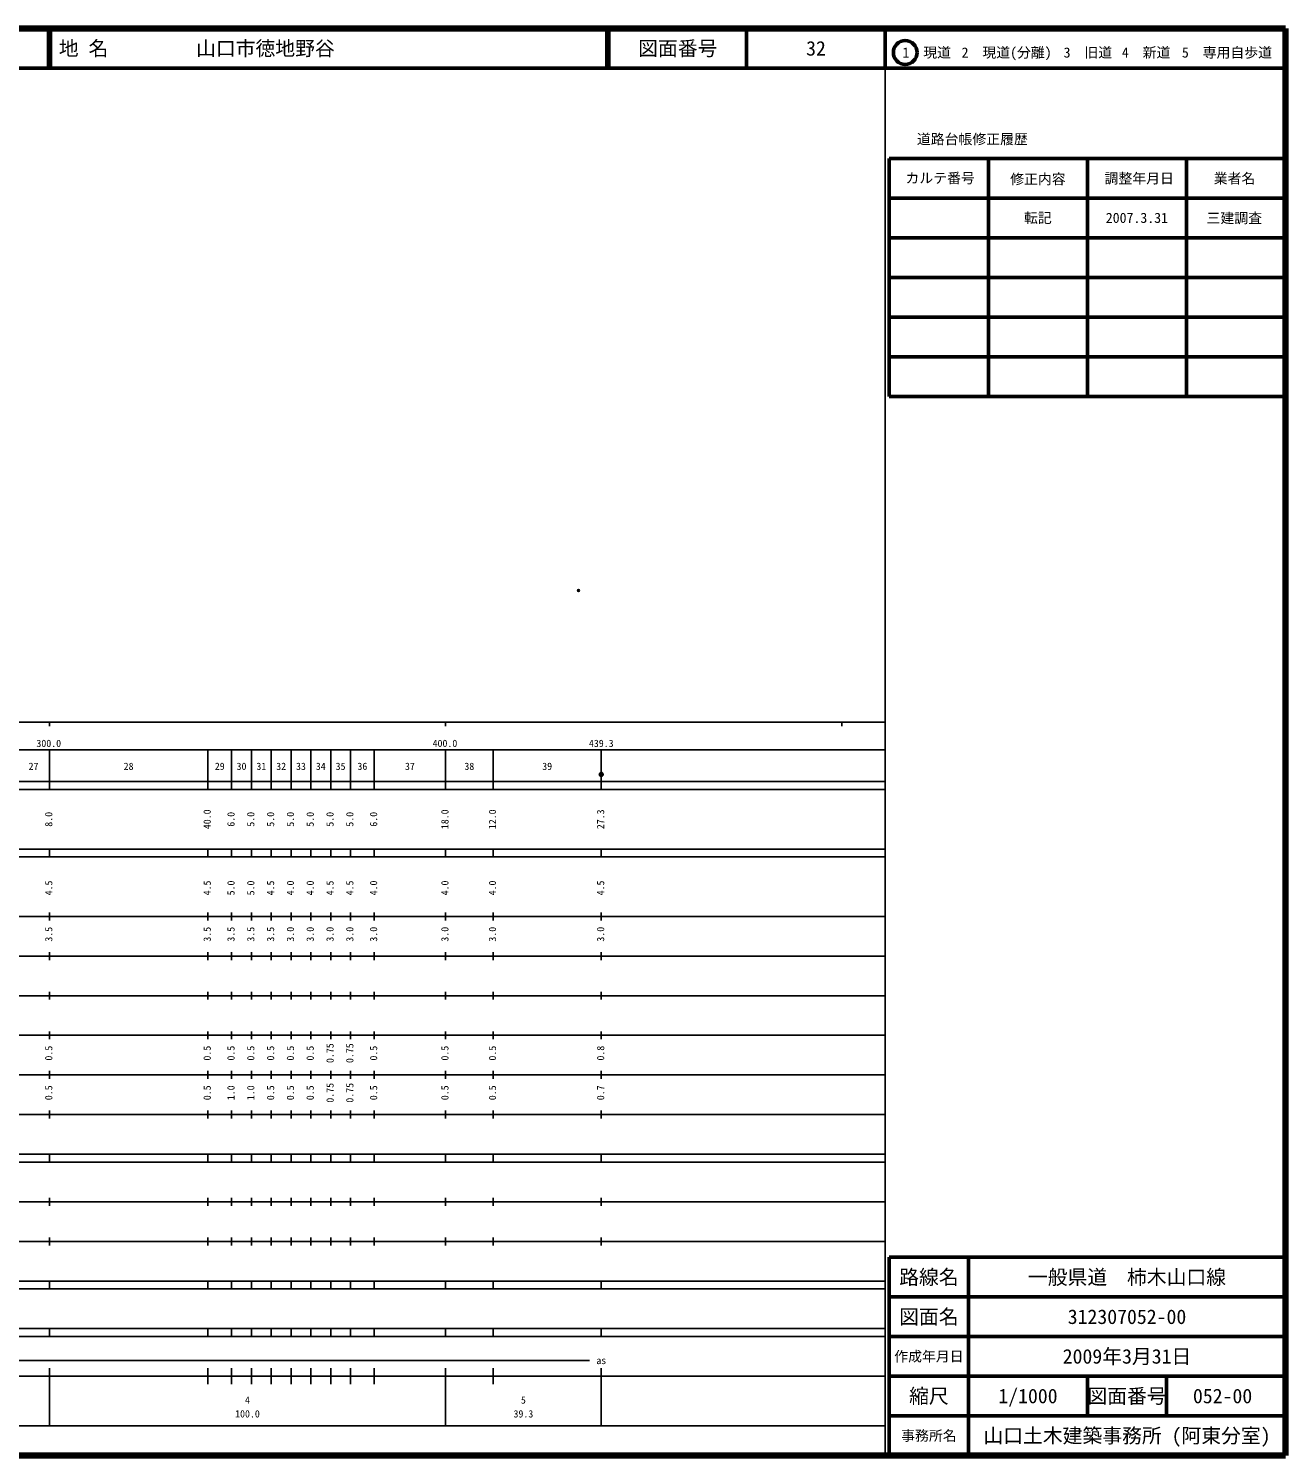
# Model space of a CAD drawing. Units: millimetres on the paper. Extents: x 40 to 680, y 20 to 380.
# Drawn here: x 362.7 to 680, y 20 to 380 of the extents above; entities that cross this region are included whole.
import ezdxf
from ezdxf.enums import TextEntityAlignment as Align

# ---------------------------------------------------------------- set-up
doc = ezdxf.new("R2010")
doc.units = ezdxf.units.MM
doc.header["$PDMODE"] = 32
doc.header["$PDSIZE"] = 0.5
doc.layers.add('M-OTRS', color=6, linetype='Continuous')
doc.layers.add('M-TTL-TXT', color=7, linetype='Continuous')
for name, color, linetype, lineweight in [('M-TTL', 2, 'Continuous', 140), ('M-TTL-BAND', 7, 'Continuous', 25), ('M-TTL-FRAM', 2, 'Continuous', 50), ('M-TTL-LINE', 7, 'Continuous', 50)]:
    doc.layers.add(name, color=color, linetype=linetype, lineweight=lineweight)
doc.styles.add('ＭＳ ゴシック', font='')
doc.styles.get('ＭＳ ゴシック').set_extended_font_data('MS Gothic')

msp = doc.modelspace()

# ---------------------------------------------------------------- hatches: boundary and pattern name
at = {"layer": 'M-TTL-BAND'}
msp.add_hatch(color=256, dxfattribs=at).paths.add_polyline_path([(507.793, 191.806, 1), (506.793, 191.806, 1)])

# ---------------------------------------------------------------- linework, layer by layer
at = {"layer": 'M-OTRS'}
msp.add_point((501.587, 238.224), dxfattribs=at)
at = {"layer": 'M-TTL'}
for p, q in [((680, 380), (40, 380)), ((680, 20), (680, 380)), ((40, 20), (680, 20))]:
    msp.add_line(p, q, dxfattribs=at)
at = {"layer": 'M-TTL-BAND'}
for p, q in [((579, 20), (579, 370)), ((40, 205), (579, 205)), ((368, 205), (368, 204)), ((468, 205), (468, 204)), ((568, 205), (568, 204)), ((68, 198), (579, 198)), ((368, 188), (368, 198)), ((408, 188), (408, 198)), ((414, 188), (414, 198)), ((419, 188), (419, 198)), ((424, 188), (424, 198)), ((429, 188), (429, 198)), ((434, 188), (434, 198)), ((439, 188), (439, 198)), ((444, 188), (444, 198)), ((450, 188), (450, 198)), ((468, 188), (468, 198)), ((480, 188), (480, 198)), ((507.3, 188), (507.3, 198)), ((40, 190), (579, 190)), ((40, 188), (579, 188)), ((40, 173), (579, 173)), ((368, 171), (368, 173)), ((408, 171), (408, 173)), ((414, 171), (414, 173)), ((419, 171), (419, 173)), ((424, 171), (424, 173)), ((429, 171), (429, 173)), ((434, 171), (434, 173)), ((439, 171), (439, 173)), ((444, 171), (444, 173)), ((450, 171), (450, 173)), ((468, 171), (468, 173)), ((480, 171), (480, 173)), ((507.3, 171), (507.3, 173)), ((40, 171), (579, 171)), ((40, 156), (579, 156)), ((368, 155), (368, 157)), ((408, 155), (408, 157)), ((414, 155), (414, 157)), ((419, 155), (419, 157)), ((424, 155), (424, 157)), ((429, 155), (429, 157)), ((434, 155), (434, 157)), ((439, 155), (439, 157)), ((444, 155), (444, 157)), ((450, 155), (450, 157)), ((468, 155), (468, 157)), ((480, 155), (480, 157)), ((507.3, 155), (507.3, 157)), ((46, 146), (579, 146)), ((368, 145), (368, 147)), ((408, 145), (408, 147)), ((414, 145), (414, 147)), ((419, 145), (419, 147)), ((424, 145), (424, 147)), ((429, 145), (429, 147)), ((434, 145), (434, 147)), ((439, 145), (439, 147)), ((444, 145), (444, 147)), ((450, 145), (450, 147)), ((468, 145), (468, 147)), ((480, 145), (480, 147)), ((507.3, 145), (507.3, 147)), ((368, 135), (368, 137)), ((408, 135), (408, 137)), ((414, 135), (414, 137)), ((419, 135), (419, 137)), ((424, 135), (424, 137)), ((429, 135), (429, 137)), ((434, 135), (434, 137)), ((439, 135), (439, 137)), ((444, 135), (444, 137)), ((450, 135), (450, 137)), ((468, 135), (468, 137)), ((480, 135), (480, 137)), ((507.3, 135), (507.3, 137)), ((52, 136), (579, 136)), ((46, 126), (579, 126)), ((368, 125), (368, 127)), ((408, 125), (408, 127)), ((414, 125), (414, 127)), ((419, 125), (419, 127)), ((424, 125), (424, 127)), ((429, 125), (429, 127)), ((434, 125), (434, 127)), ((439, 125), (439, 127)), ((444, 125), (444, 127)), ((450, 125), (450, 127)), ((468, 125), (468, 127)), ((480, 125), (480, 127)), ((507.3, 125), (507.3, 127)), ((52, 116), (579, 116)), ((368, 115), (368, 117)), ((408, 115), (408, 117)), ((414, 115), (414, 117)), ((419, 115), (419, 117)), ((424, 115), (424, 117)), ((429, 115), (429, 117)), ((434, 115), (434, 117)), ((439, 115), (439, 117)), ((444, 115), (444, 117)), ((450, 115), (450, 117)), ((468, 115), (468, 117)), ((480, 115), (480, 117)), ((507.3, 115), (507.3, 117)), ((46, 106), (579, 106)), ((368, 105), (368, 107)), ((408, 105), (408, 107)), ((414, 105), (414, 107)), ((419, 105), (419, 107)), ((424, 105), (424, 107)), ((429, 105), (429, 107)), ((434, 105), (434, 107)), ((439, 105), (439, 107)), ((444, 105), (444, 107)), ((450, 105), (450, 107)), ((468, 105), (468, 107)), ((480, 105), (480, 107)), ((507.3, 105), (507.3, 107)), ((40, 96), (579, 96)), ((40, 94), (579, 94)), ((368, 94), (368, 96)), ((408, 94), (408, 96)), ((414, 94), (414, 96)), ((419, 94), (419, 96)), ((424, 94), (424, 96)), ((429, 94), (429, 96)), ((434, 94), (434, 96)), ((439, 94), (439, 96)), ((444, 94), (444, 96)), ((450, 94), (450, 96)), ((468, 94), (468, 96)), ((480, 94), (480, 96)), ((507.3, 94), (507.3, 96)), ((49, 84), (579, 84)), ((368, 83), (368, 85)), ((408, 83), (408, 85)), ((414, 83), (414, 85)), ((419, 83), (419, 85)), ((424, 83), (424, 85)), ((429, 83), (429, 85)), ((434, 83), (434, 85)), ((439, 83), (439, 85)), ((444, 83), (444, 85)), ((450, 83), (450, 85)), ((468, 83), (468, 85)), ((480, 83), (480, 85)), ((507.3, 83), (507.3, 85)), ((40, 74), (579, 74)), ((368, 73), (368, 75)), ((408, 73), (408, 75)), ((414, 73), (414, 75)), ((419, 73), (419, 75)), ((424, 73), (424, 75)), ((429, 73), (429, 75)), ((434, 73), (434, 75)), ((439, 73), (439, 75)), ((444, 73), (444, 75)), ((450, 73), (450, 75)), ((468, 73), (468, 75)), ((480, 73), (480, 75)), ((507.3, 73), (507.3, 75)), ((40, 64), (579, 64)), ((40, 62), (579, 62)), ((368, 62), (368, 64)), ((408, 62), (408, 64)), ((414, 62), (414, 64)), ((419, 62), (419, 64)), ((424, 62), (424, 64)), ((429, 62), (429, 64)), ((434, 62), (434, 64)), ((439, 62), (439, 64)), ((444, 62), (444, 64)), ((450, 62), (450, 64)), ((468, 62), (468, 64)), ((480, 62), (480, 64)), ((507.3, 62), (507.3, 64)), ((40, 52), (579, 52)), ((368, 50), (368, 52)), ((408, 50), (408, 52)), ((414, 50), (414, 52)), ((419, 50), (419, 52)), ((424, 50), (424, 52)), ((429, 50), (429, 52)), ((434, 50), (434, 52)), ((439, 50), (439, 52)), ((444, 50), (444, 52)), ((450, 50), (450, 52)), ((468, 50), (468, 52)), ((480, 50), (480, 52)), ((507.3, 50), (507.3, 52)), ((40, 50), (579, 50)), ((71, 44), (504.3, 44)), ((40, 40), (579, 40)), ((368, 27.5), (368, 42)), ((408, 38), (408, 42)), ((414, 38), (414, 42)), ((419, 38), (419, 42)), ((424, 38), (424, 42)), ((429, 38), (429, 42)), ((434, 38), (434, 42)), ((439, 38), (439, 42)), ((444, 38), (444, 42)), ((450, 38), (450, 42)), ((468, 27.5), (468, 42)), ((480, 38), (480, 42)), ((507.3, 27.5), (507.3, 42)), ((68, 27.5), (579, 27.5))]:
    msp.add_line(p, q, dxfattribs=at)
msp.add_circle((507.293, 191.806), 0.5, dxfattribs=at)
at = {"layer": 'M-TTL-FRAM'}
for p, q in [((580, 347.197), (580, 287.197)), ((580, 347.197), (680, 347.197)), ((580, 287.197), (680, 287.197)), ((680, 70), (580, 70)), ((580, 70), (580, 20))]:
    msp.add_line(p, q, dxfattribs=at)
at = {"layer": 'M-TTL-LINE'}
for p, q in [((367.75, 380), (367.75, 370)), ((368.25, 380), (368.25, 370)), ((508.747, 380), (508.747, 370)), ((509.247, 380), (509.247, 370)), ((543.997, 380), (543.997, 370)), ((579, 380), (579, 370)), ((40, 370), (680, 370)), ((605, 347.197), (605, 287.197)), ((630, 347.197), (630, 287.197)), ((655, 347.197), (655, 287.197)), ((580, 337.197), (680, 337.197)), ((580, 327.197), (680, 327.197)), ((580, 317.197), (680, 317.197)), ((580, 307.197), (680, 307.197)), ((580, 297.197), (680, 297.197)), ((600, 70), (600, 20)), ((680, 60), (580, 60)), ((680, 50), (580, 50)), ((680, 40), (580, 40)), ((630, 40), (630, 30)), ((650, 40), (650, 30)), ((680, 30), (580, 30))]:
    msp.add_line(p, q, dxfattribs=at)
msp.add_circle((584.031, 373.958), 3, dxfattribs=at)

# ---------------------------------------------------------------- texts
at = {"layer": 'M-TTL-BAND', "style": 'ＭＳ ゴシック'}
for s, p in [('300.0', (367.844, 198.195)), ('400.0', (467.844, 198.195)), ('439.3', (507.3, 198.195)), ('27', (364, 192.405)), ('28', (388, 192.405)), ('29', (411, 192.405)), ('30', (416.5, 192.405)), ('31', (421.5, 192.405)), ('32', (426.5, 192.405)), ('33', (431.5, 192.405)), ('34', (436.5, 192.405)), ('35', (441.5, 192.405)), ('36', (447, 192.405)), ('37', (459, 192.405)), ('38', (474, 192.405)), ('39', (493.65, 192.405)), ('as', (507.3, 42.5)), ('4', (418, 32.523)), ('5', (487.65, 32.523)), ('100.0', (418, 29.033)), ('39.3', (487.65, 29.033))]:
    msp.add_text(s, height=1.833, dxfattribs=at).set_placement(p, align=Align.BOTTOM_CENTER)
for s, p in [('8.0', (369.29, 180.5)), ('40.0', (409.29, 180.5)), ('6.0', (415.29, 180.5)), ('5.0', (420.29, 180.5)), ('5.0', (425.29, 180.5)), ('5.0', (430.29, 180.5)), ('5.0', (435.29, 180.5)), ('5.0', (440.29, 180.5)), ('5.0', (445.29, 180.5)), ('6.0', (451.29, 180.5)), ('18.0', (469.29, 180.5)), ('12.0', (481.29, 180.5)), ('27.3', (508.59, 180.5)), ('4.5', (369.29, 163.174)), ('4.5', (409.29, 163.174)), ('5.0', (415.29, 163.174)), ('5.0', (420.29, 163.174)), ('4.5', (425.29, 163.174)), ('4.0', (430.29, 163.174)), ('4.0', (435.29, 163.174)), ('4.5', (440.29, 163.174)), ('4.5', (445.29, 163.174)), ('4.0', (451.29, 163.174)), ('4.0', (469.29, 163.174)), ('4.0', (481.29, 163.174)), ('4.5', (508.59, 163.174)), ('3.5', (369.29, 151.5)), ('3.5', (409.29, 151.5)), ('3.5', (415.29, 151.5)), ('3.5', (420.29, 151.5)), ('3.5', (425.29, 151.5)), ('3.0', (430.29, 151.5)), ('3.0', (435.29, 151.5)), ('3.0', (440.29, 151.5)), ('3.0', (445.29, 151.5)), ('3.0', (451.29, 151.5)), ('3.0', (469.29, 151.5)), ('3.0', (481.29, 151.5)), ('3.0', (508.59, 151.5)), ('0.5', (369.29, 121.5)), ('0.5', (409.29, 121.5)), ('0.5', (415.29, 121.5)), ('0.5', (420.29, 121.5)), ('0.5', (425.29, 121.5)), ('0.5', (430.29, 121.5)), ('0.5', (435.29, 121.5)), ('0.75', (440.29, 121.5)), ('0.75', (445.29, 121.5)), ('0.5', (451.29, 121.5)), ('0.5', (469.29, 121.5)), ('0.5', (481.29, 121.5)), ('0.8', (508.59, 121.5)), ('0.5', (369.29, 111.5)), ('0.5', (409.29, 111.5)), ('1.0', (415.29, 111.5)), ('1.0', (420.29, 111.5)), ('0.5', (425.29, 111.5)), ('0.5', (430.29, 111.5)), ('0.5', (435.29, 111.5)), ('0.75', (440.29, 111.5)), ('0.75', (445.29, 111.5)), ('0.5', (451.29, 111.5)), ('0.5', (469.29, 111.5)), ('0.5', (481.29, 111.5)), ('0.7', (508.59, 111.5))]:
    msp.add_text(s, height=1.833, rotation=90, dxfattribs=at).set_placement(p, align=Align.BOTTOM_CENTER)
at = {"layer": 'M-TTL-TXT', "style": 'ＭＳ ゴシック'}
for s, p in [('地 名', (370.38, 375)), ('山口市徳地野谷', (405.024, 375))]:
    msp.add_text(s, height=3.666, dxfattribs=at).set_placement(p, align=Align.MIDDLE_LEFT)
for s, height, p in [('図面番号', 3.666, (526.622, 375)), ('32', 3.666, (561.497, 375)), ('1\u3000現道', 2.566, (589.448, 373.958)), ('2\u3000現道(分離)', 2.566, (609.619, 373.958)), ('3\u3000旧道', 2.566, (630.121, 373.958)), ('4\u3000新道', 2.566, (644.824, 373.958)), ('5\u3000専用自歩道', 2.566, (665.228, 373.958)), ('道路台帳修正履歴', 2.566, (600.968, 352.113)), ('カルテ番号', 2.566, (592.839, 342.277)), ('修正内容', 2.566, (617.509, 342.023)), ('調整年月日', 2.566, (643.089, 342.197)), ('業者名', 2.566, (667.134, 342.197)), ('転記', 2.566, (617.5, 332.245)), ('2007.3.31', 2.566, (642.5, 332.245)), ('三建調査', 2.566, (667.077, 332.189)), ('路線名', 3.666, (590, 65)), ('路線名', 3.666, (590, 65)), ('一般県道\u3000柿木山口線', 3.666, (640, 65)), ('図面名', 3.666, (590, 55)), ('図面名', 3.666, (590, 55)), ('312307052-00', 3.666, (640, 55)), ('2009年3月31日', 3.666, (640, 45)), ('作成年月日', 2.566, (590, 45)), ('作成年月日', 2.566, (590, 45)), ('縮尺', 3.666, (590, 35)), ('縮尺', 3.666, (590, 35)), ('1/1000', 3.666, (615, 35)), ('図面番号', 3.666, (640, 35)), ('図面番号', 3.666, (640, 35)), ('052-00', 3.666, (664.125, 35)), ('事務所名', 2.566, (590, 25)), ('事務所名', 2.566, (590, 25)), ('山口土木建築事務所 (阿東分室)', 3.666, (640, 25))]:
    msp.add_text(s, height=height, dxfattribs=at).set_placement(p, align=Align.MIDDLE_CENTER)

doc.saveas('drawing.dxf')
